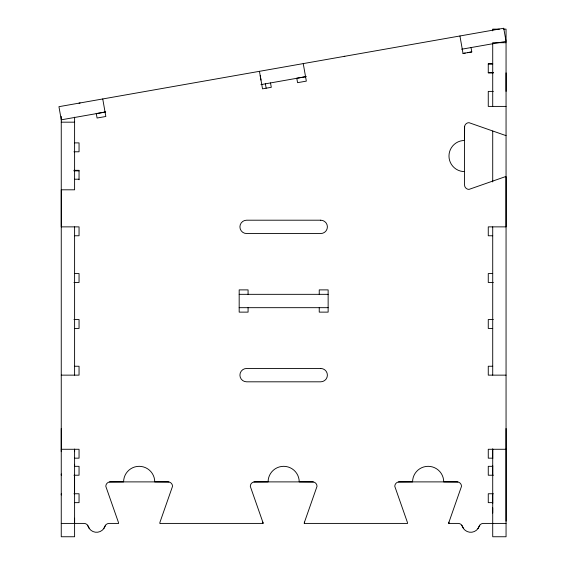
<?xml version="1.0" encoding="UTF-8"?>
<svg xmlns="http://www.w3.org/2000/svg" width="565" height="565" viewBox="0 0 565 565"><rect width="100%" height="100%" fill="white"/><g stroke="black" fill="none" stroke-linecap="round" stroke-linejoin="round"><path stroke-width="0.85" d="M61.253 451.682L61.253 428.517M61.253 494.982L61.26 493.754M74.601 523.409L74.601 518.218M74.601 451.682L74.601 449.104M492.715 513.027L492.715 507.836M492.715 503.528L492.715 493.824M492.715 475.292L492.715 465.581M492.715 458.519L492.715 448.815M506.056 521.184L506.056 428.517M506.056 91.396L506.056 72.864M464.621 126.32L464.543 140.473A15.566 15.566 0 0 0 448.977 156.039A15.566 15.566 0 0 0 464.543 171.605M506.056 523.409L483.336 523.409A4.449 4.449 0 0 0 479.141 526.368A8.899 8.899 0 0 1 462.368 526.368A4.449 4.449 0 0 0 458.173 523.409L448.794 523.409A4.449 4.449 0 0 1 448.977 522.131L461.506 486.338A4.449 4.449 0 0 0 457.057 481.889L399.229 481.889A4.449 4.449 0 0 0 394.787 486.338L407.316 522.131A4.449 4.449 0 0 1 407.499 523.409L304.302 523.409A4.449 4.449 0 0 1 304.493 522.131L317.022 486.338A4.449 4.449 0 0 0 312.572 481.889L254.744 481.889A4.449 4.449 0 0 0 250.295 486.338L262.824 522.131A4.442 4.442 0 0 1 263.015 523.409L159.817 523.409A4.456 4.456 0 0 1 160.008 522.131L172.53 486.338A4.449 4.449 0 0 0 168.08 481.889L110.26 481.889A4.449 4.449 0 0 0 105.81 486.338L118.339 522.131A4.442 4.442 0 0 1 118.523 523.409L109.144 523.409A4.449 4.449 0 0 0 104.949 526.368A8.899 8.899 0 0 1 88.175 526.368A4.449 4.449 0 0 0 83.98 523.409L61.253 523.409M103.699 528.72L105.577 525.196M477.884 528.72L479.77 525.196M344.219 56.38L344.784 56.281M96.198 113.6L105.697 111.927M296.731 78.245L306.294 76.558M105.062 112.096L61.26 119.822L58.944 106.679L503.74 28.25L506.056 41.393L461.661 49.219M260.938 84.616L305.75 76.713M463.025 53.435L471.789 51.895L471.019 47.509M465.221 53.11L463.025 53.498L459.938 35.976M467.41 52.722L471.789 51.952M79.015 103.141L80.11 102.95M109.448 481.966L123.601 481.889A15.566 15.566 0 0 1 139.174 466.323A15.566 15.566 0 0 1 154.739 481.889L168.893 481.966M253.939 481.966L268.093 481.889A15.566 15.566 0 0 1 283.658 466.323A15.566 15.566 0 0 1 299.224 481.889L313.377 481.966M398.424 481.966L412.577 481.889A15.566 15.566 0 0 1 428.143 466.323A15.566 15.566 0 0 1 443.716 481.889L457.869 481.966M499.389 29.14L492.715 29.14L492.715 30.856M503.556 29.14L506.056 29.14L506.056 536.75L492.715 536.75L492.715 449.274M506.056 42.707L492.715 42.707L492.715 106.404M492.715 63.824L488.266 63.824L488.266 72.864L493.351 72.864M488.266 63.965L492.715 63.965M488.266 72.723L493.351 72.723M493.351 91.396L488.266 91.396L488.266 106.404L506.056 106.404M61.26 122.174L74.601 122.174M74.601 142.888L79.051 142.888L79.051 151.787L73.966 151.787M73.966 170.319L79.051 170.319L79.051 179.762M73.966 170.87L79.051 170.87M74.601 179.218L79.051 179.218M74.601 235.767L79.051 235.767L79.051 226.869L61.253 226.869L61.26 189.805L74.601 189.805L74.601 117.188M492.715 235.767L488.266 235.767L488.266 226.869L506.056 226.869L506.063 176.683A4.449 4.449 0 0 0 504.785 176.873L468.992 189.395A4.449 4.449 0 0 1 464.543 184.953L464.543 127.125A4.449 4.449 0 0 1 468.992 122.676L504.785 135.204A4.456 4.456 0 0 0 506.063 135.395M74.601 273.573L79.051 273.573L79.051 282.472L73.966 282.472M492.715 273.573L488.266 273.573L488.266 282.472L493.351 282.472M239.179 294.33L328.138 294.33M239.179 307.678L328.138 307.678M73.966 319.536L79.051 319.536L79.051 328.435L74.601 328.435M493.351 319.536L488.266 319.536L488.266 328.435L492.715 328.435M74.601 366.24L79.051 366.24L79.051 375.139L61.253 375.139M492.715 366.24L488.266 366.24L488.266 375.139L506.056 375.139M61.253 449.274L79.051 449.274L79.051 458.166L74.601 458.166M506.056 449.274L488.266 449.274L488.266 458.166L492.715 458.166M492.715 466.323L488.266 466.323L488.266 475.222L493.351 475.222M73.966 475.222L79.051 475.222L79.051 466.323L74.601 466.323L74.601 464.282M73.966 493.754L79.051 493.754L79.051 502.645L74.601 502.645M493.351 493.754L488.266 493.754L488.266 502.645L492.715 502.645M461.739 525.196L463.618 528.72M87.547 525.196L89.432 528.72M303.243 63.605L306.336 81.127L297.571 82.667L296.802 78.288M270.515 82.921L271.292 87.307L262.527 88.846L259.441 71.324M265.38 83.768L266.157 88.154M260.211 75.71L260.988 80.089M102.745 98.96L105.832 116.482L97.074 118.021L96.304 113.643M61.253 473.993L61.26 475.222M492.715 131.08L492.715 181.916M492.715 226.869L492.715 375.139M319.239 294.33L319.246 289.887L328.138 289.887L328.138 312.127L319.239 312.127L319.246 307.678M248.07 294.33L248.077 289.887L239.179 289.887L239.179 312.127L248.077 312.127L248.077 307.678M74.601 226.869L74.601 375.139M74.601 449.274L74.601 536.75L61.253 536.75L61.26 116.326M74.559 475.222L74.559 493.754M304.302 523.409A4.442 4.442 0 0 1 304.493 522.131M448.794 523.409A4.428 4.428 0 0 1 448.977 522.131M262.824 522.131A4.456 4.456 0 0 1 263.007 523.409M320.722 220.202L246.594 220.202A6.674 6.674 0 0 0 239.92 226.869A6.674 6.674 0 0 0 246.594 233.543L320.722 233.543A6.674 6.674 0 0 0 327.396 226.869A6.674 6.674 0 0 0 320.722 220.202M320.722 368.465L246.594 368.465A6.674 6.674 0 0 0 239.92 375.139A6.674 6.674 0 0 0 246.594 381.813L320.722 381.813A6.674 6.674 0 0 0 327.396 375.139A6.674 6.674 0 0 0 320.722 368.465"/></g></svg>
